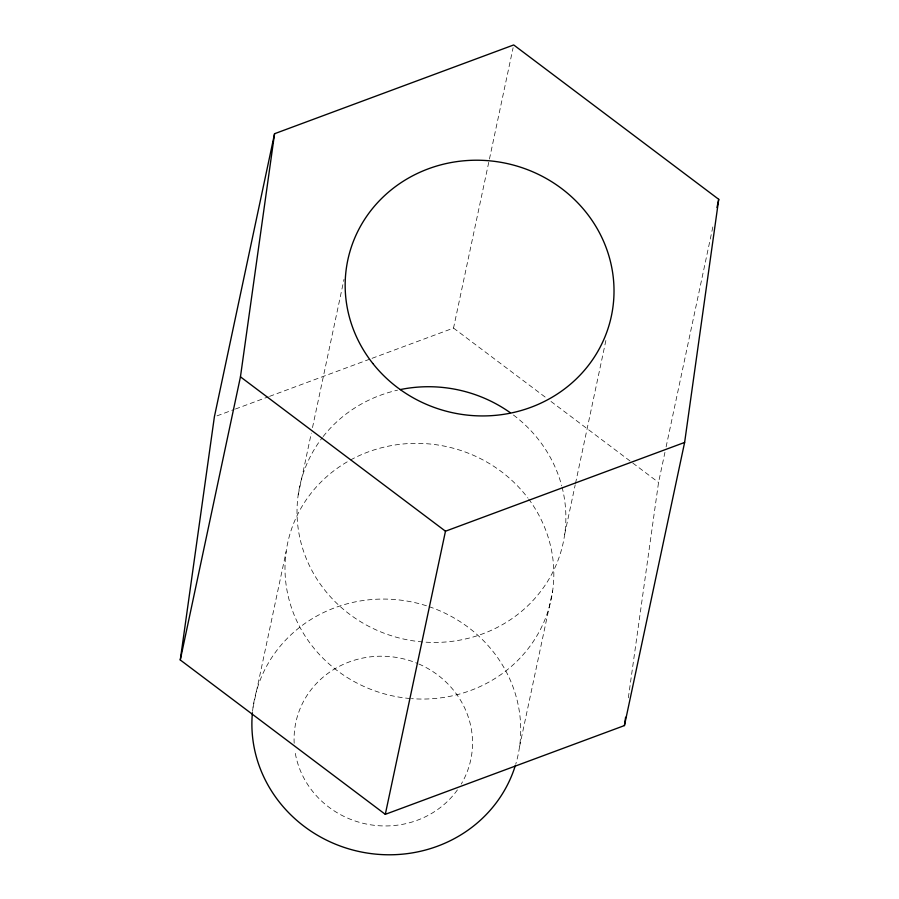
<?xml version="1.0" encoding="UTF-8"?>
<svg xmlns="http://www.w3.org/2000/svg" width="899" height="899" viewBox="0 0 899 899"><rect width="100%" height="100%" fill="white"/><g stroke="black" fill="none" stroke-linecap="round" stroke-linejoin="round"><path stroke-width="0.67" stroke-dasharray="4.5 3.37" d="M628.334 697.793L658.551 482.448L664.945 452.354M253.057 707.243L286.163 551.525M298.198 494.899L311.324 433.127M312.492 427.632L344.002 279.375M372.051 358.319L453.523 328.079L513.115 47.681M519.566 746.608L552.66 590.89M564.696 534.264L575.203 484.842M575.495 483.471L606.42 337.957M666.103 446.882L713.491 223.941M217.007 415.866L234.088 409.528M235.403 409.034L268.25 396.841M269.565 396.358L370.748 358.802M453.523 328.079L546.513 398.088M550.997 401.46L631.66 462.198M632.784 463.041L658.551 482.448M562.066 487.157A134.726 127.534 12 0 1 405.741 639.504A134.726 127.534 12 0 1 322.303 437.644M323.157 436.543A134.726 127.534 12 0 1 397.515 390.177M513.419 415.012A134.726 127.534 12 0 1 561.706 485.786M418.81 663.99A89.428 84.663 12 0 1 461.243 784.052M457.411 789.906A89.428 84.663 12 0 1 362.915 823.259A89.428 84.663 12 0 1 294.816 750.171M294.175 743.259A89.428 84.663 12 0 1 417.563 663.462M252.552 711.356A134.726 127.534 12 0 1 427.8 606.218M429.081 606.656A134.726 127.534 12 0 1 515.711 764.274M528.657 499.046A134.726 127.534 12 0 1 537.119 635.436A134.726 127.534 12 0 1 411.461 698.635M410.045 698.523A134.726 127.534 12 0 1 288.826 598.756A134.726 127.534 12 0 1 349.306 460.648M350.52 459.985A134.726 127.534 12 0 1 527.837 497.956"/><path stroke-width="1.35" d="M180.272 659.967L214.378 416.844L274.566 133.715L513.7 44.95L718.728 199.32L684.622 442.443L624.434 725.572L385.3 814.337L180.272 659.967L240.449 376.838L274.566 133.715M624.434 725.572L625.603 717.245M385.3 814.337L445.477 531.208L684.622 442.443M716.986 207.523L718.728 199.32M240.449 376.838L445.477 531.208M400.257 389.582A134.726 127.534 12 0 1 510.059 412.562M515.307 765.611A134.726 127.534 12 0 1 361.319 851.994A134.726 127.534 12 0 1 252.417 712.738M372.838 363.499A134.726 127.534 12 0 0 603.712 339.788A134.726 127.534 12 0 0 462.221 160.955A134.726 127.534 12 0 0 372.838 363.499"/></g></svg>
